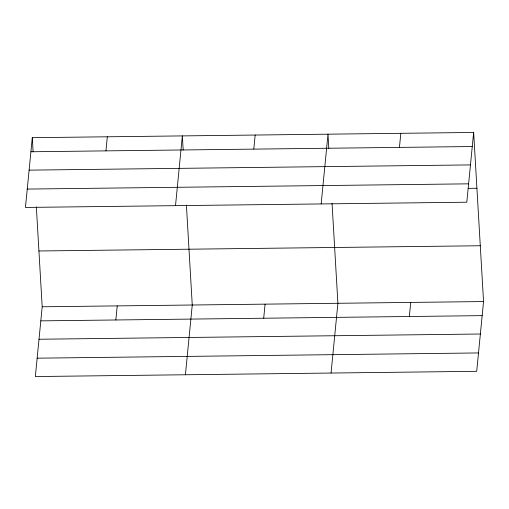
<?xml version="1.0" encoding="UTF-8"?>
<svg xmlns="http://www.w3.org/2000/svg" width="509" height="509" viewBox="0 0 509 509"><rect width="100%" height="100%" fill="white"/><g stroke="black" fill="none" stroke-linecap="round" stroke-linejoin="round"><path stroke-width="0.76" d="M32.29 137.684L25.45 207.443L466.81 202.213L473.65 132.455L32.29 137.684L33.117 151.835M36.343 206.877L42.19 306.787L35.35 376.545L476.71 371.315L483.55 301.557L473.65 132.455M105.942 150.874L107.323 136.794M115.842 319.976L117.223 305.896M175.51 205.668L182.349 135.903L183.183 150.053M185.416 374.77L192.256 305.006L186.402 205.102M253.794 149.124L255.174 135.044M263.7 318.227L265.081 304.147M321.16 203.937L328 134.179L328.827 148.329M331.06 373.04L337.9 303.281L332.053 203.371M399.444 147.394L400.825 133.313M409.344 316.496L410.725 302.416M30.909 151.765L472.269 146.535M29.108 170.14L470.462 164.91M27.251 189.074L468.611 183.838M468.21 188.362L476.914 188.254M38.926 250.982L480.28 245.752M42.19 306.787L483.55 301.557M40.809 320.867L482.169 315.637M39.008 339.242L480.369 334.012M37.157 358.177L478.511 352.941"/></g></svg>
